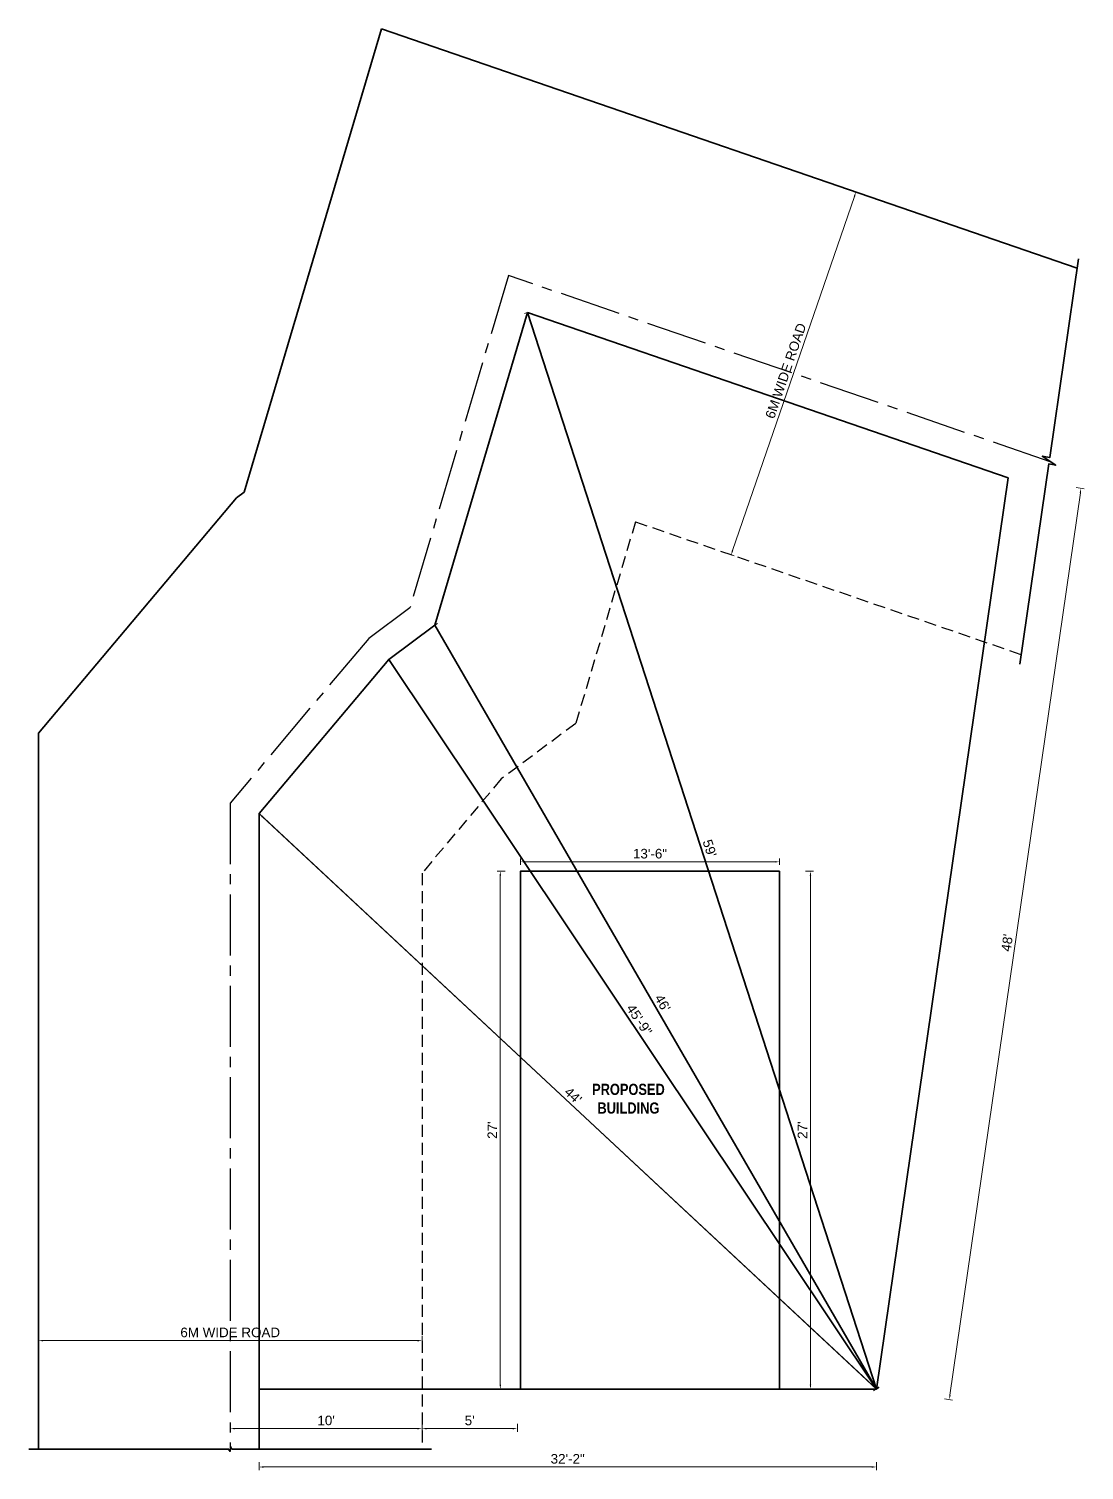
# Model space of a CAD drawing. Header units: inches. Extents: x 352533 to 378079, y -36324 to -23949.
# Drawn here: x 359136 to 359796, y -30471 to -29569 of the extents above; entities that cross this region are included whole.
import ezdxf

# ---------------------------------------------------------------- set-up
doc = ezdxf.new("R2010")
doc.units = ezdxf.units.IN
doc.header["$LTSCALE"] = 2
doc.header["$MEASUREMENT"] = 0
doc.header["$PDMODE"] = 34
doc.linetypes.add('CENTER2', pattern=[28.575, 19.05, -3.175, 3.175, -3.175])
doc.linetypes.add('DASHED2', pattern=[0.375, 0.25, -0.125])
doc.layers.get('DEFPOINTS').update_dxf_attribs({"color": 141, "linetype": 'CONTINUOUS'})
for name, color, linetype, lineweight in [('door', 20, 'CONTINUOUS', 35), ('steps', 253, 'CONTINUOUS', 20), ('WALL - A', 1, 'CONTINUOUS', 40)]:
    doc.layers.add(name, color=color, linetype=linetype, lineweight=lineweight)
doc.styles.add('Lettring Text', font='arial.ttf')
doc.styles.get("Standard").update_dxf_attribs({"font": 'ARIALN.TTF'})
doc.dimstyles.new('Copy of Standard', dxfattribs={"dimtxt": 6, "dimasz": 2.875, "dimexe": 2, "dimexo": 4, "dimgap": 2, "dimtad": 1, "dimdec": 0, "dimrnd": 1, "dimzin": 0, "dimdsep": 46, "dimlunit": 4, "dimtxsty": 'Lettring Text', "dimcen": 0.1, "dimclrd": 7, "dimclre": 7, "dimclrt": 7, "dimazin": 0, "dimtfac": 0.645, "dimtdec": 0, "dimtmove": 1, "dimatfit": 0, "dimfxl": 3, "dimfxlon": 1, "dimtfillclr": 256, "dimtolj": 1, "dimtzin": 0, "dimlwd": -1, "dimlwe": -1, "dimarcsym": 2})

# ---------------------------------------------------------------- blocks, each defined once
blk = doc.blocks.new('*D182')
at = {"layer": 'DEFPOINTS', "color": 0, "ltscale": 0.5, "transparency": 16777216}
for p in [(359748.56, -29850.2), (359794.16, -29856.79), (359666.15, -30420.27)]:
    blk.add_point(p, dxfattribs=at)
at = {"layer": 'steps', "color": 7, "ltscale": 0.5, "transparency": 16777216}
for p, q in [((359712.16, -30424.02), (359793.75, -29859.64)), ((359791.19, -29856.36), (359796.14, -29857.08)), ((359708.78, -30426.44), (359713.73, -30427.15))]:
    blk.add_line(p, q, dxfattribs=at)
for points in [[(359793.28, -29859.57), (359794.22, -29859.71), (359794.16, -29856.79)], [(359711.69, -30423.95), (359712.64, -30424.09), (359711.75, -30426.87)]]:
    blk.add_solid(points, dxfattribs=at)
at = {"layer": 'steps', "color": 7, "ltscale": 0.5, "transparency": 16777216, "insert": (359747.95, -30141.1), "char_height": 6, "attachment_point": 5, "rotation": 81.77439, "style": 'Lettring Text'}
blk.add_mtext("\\A1;48'", dxfattribs=at)
blk = doc.blocks.new('*D183')
at = {"layer": 'DEFPOINTS', "color": 0, "ltscale": 0.5, "transparency": 16777216}
for p in [(359279.91, -30420.27), (359666.15, -30420.27), (359666.15, -30468.97)]:
    blk.add_point(p, dxfattribs=at)
at = {"layer": 'steps', "color": 7, "ltscale": 0.5, "transparency": 16777216}
for p, q in [((359279.91, -30465.97), (359279.91, -30470.97)), ((359282.78, -30468.97), (359663.28, -30468.97)), ((359666.15, -30465.97), (359666.15, -30470.97))]:
    blk.add_line(p, q, dxfattribs=at)
for points in [[(359282.78, -30468.49), (359282.78, -30469.45), (359279.91, -30468.97)], [(359663.28, -30468.49), (359663.28, -30469.45), (359666.15, -30468.97)]]:
    blk.add_solid(points, dxfattribs=at)
at = {"layer": 'steps', "color": 7, "ltscale": 0.5, "transparency": 16777216, "insert": (359473.03, -30463.9), "char_height": 6, "attachment_point": 5, "style": 'Lettring Text'}
blk.add_mtext('\\A1;32\'-2"', dxfattribs=at)
blk = doc.blocks.new('*D184')
at = {"layer": 'DEFPOINTS', "color": 0, "ltscale": 0.5, "transparency": 16777216}
for p in [(359261.91, -30420.27), (359381.91, -30420.27), (359381.91, -30444.97)]:
    blk.add_point(p, dxfattribs=at)
at = {"layer": 'steps', "color": 7, "ltscale": 0.5, "transparency": 16777216}
for p, q in [((359261.91, -30441.97), (359261.91, -30446.97)), ((359264.78, -30444.97), (359379.03, -30444.97)), ((359381.91, -30441.97), (359381.91, -30446.97))]:
    blk.add_line(p, q, dxfattribs=at)
for points in [[(359264.78, -30444.49), (359264.78, -30445.45), (359261.91, -30444.97)], [(359379.03, -30444.49), (359379.03, -30445.45), (359381.91, -30444.97)]]:
    blk.add_solid(points, dxfattribs=at)
at = {"layer": 'steps', "color": 7, "ltscale": 0.5, "transparency": 16777216, "insert": (359321.91, -30439.9), "char_height": 6, "attachment_point": 5, "style": 'Lettring Text'}
blk.add_mtext("\\A1;10'", dxfattribs=at)
blk = doc.blocks.new('*D227')
at = {"layer": 'DEFPOINTS', "color": 0, "ltscale": 0.5, "transparency": 16777216}
for p in [(359554.65, -29637.57), (359653.32, -29671.51), (359476.59, -29864.52)]:
    blk.add_point(p, dxfattribs=at)
at = {"layer": 'steps', "color": 7, "ltscale": 0.5, "transparency": 16777216}
for p, q in [((359650.49, -29670.53), (359655.22, -29672.16)), ((359576.2, -29895.74), (359652.39, -29674.23)), ((359572.43, -29897.48), (359577.15, -29899.11))]:
    blk.add_line(p, q, dxfattribs=at)
for points in [[(359651.94, -29674.07), (359652.84, -29674.38), (359653.32, -29671.51)], [(359575.74, -29895.58), (359576.65, -29895.9), (359575.26, -29898.46)]]:
    blk.add_solid(points, dxfattribs=at)
at = {"layer": 'steps', "color": 7, "ltscale": 0.5, "transparency": 16777216, "insert": (359609.47, -29783.32), "char_height": 6, "attachment_point": 5, "rotation": 71.01905, "style": 'Lettring Text'}
blk.add_mtext('\\A1;6M WIDE ROAD', dxfattribs=at)
blk = doc.blocks.new('*D601')
at = {"layer": 'DEFPOINTS', "color": 0, "ltscale": 0.5, "transparency": 16777216}
for p in [(359447.85, -29746.77), (359447.85, -29746.77), (359666.15, -30420.27)]:
    blk.add_point(p, dxfattribs=at)
at = {"layer": 'steps', "color": 7, "ltscale": 0.5, "transparency": 16777216}
for p, q in [((359447.85, -29746.77), (359445.95, -29747.39)), ((359665.27, -30417.54), (359448.74, -29749.5)), ((359666.15, -30420.27), (359664.25, -30420.89))]:
    blk.add_line(p, q, dxfattribs=at)
for points in [[(359449.19, -29749.36), (359448.28, -29749.65), (359447.85, -29746.77)], [(359665.72, -30417.39), (359664.81, -30417.69), (359666.15, -30420.27)]]:
    blk.add_solid(points, dxfattribs=at)
at = {"layer": 'steps', "color": 7, "ltscale": 0.5, "transparency": 16777216, "insert": (359561.82, -30081.96), "char_height": 6, "attachment_point": 5, "rotation": 287.95883, "style": 'Lettring Text'}
blk.add_mtext("\\A1;59'", dxfattribs=at)
blk = doc.blocks.new('*D602')
at = {"layer": 'DEFPOINTS', "color": 0, "ltscale": 0.5, "transparency": 16777216}
for p in [(359389.91, -29942.37), (359389.91, -29942.37), (359666.15, -30420.27)]:
    blk.add_point(p, dxfattribs=at)
at = {"layer": 'steps', "color": 7, "ltscale": 0.5, "transparency": 16777216}
for p, q in [((359389.91, -29942.37), (359391.64, -29941.37)), ((359664.71, -30417.79), (359391.35, -29944.86)), ((359666.15, -30420.27), (359664.42, -30421.28))]:
    blk.add_line(p, q, dxfattribs=at)
for points in [[(359391.76, -29944.62), (359390.94, -29945.1), (359389.91, -29942.37)], [(359665.13, -30417.55), (359664.3, -30418.03), (359666.15, -30420.27)]]:
    blk.add_solid(points, dxfattribs=at)
at = {"layer": 'steps', "color": 7, "ltscale": 0.5, "transparency": 16777216, "insert": (359532.42, -30178.79), "char_height": 6, "attachment_point": 5, "rotation": 300.02896, "style": 'Lettring Text'}
blk.add_mtext("\\A1;46'", dxfattribs=at)
blk = doc.blocks.new('*D603')
at = {"layer": 'DEFPOINTS', "color": 0, "ltscale": 0.5, "transparency": 16777216}
for p in [(359361.04, -29963.87), (359361.04, -29963.87), (359666.15, -30420.27)]:
    blk.add_point(p, dxfattribs=at)
at = {"layer": 'steps', "color": 7, "ltscale": 0.5, "transparency": 16777216}
for p, q in [((359361.04, -29963.87), (359362.7, -29962.76)), ((359664.56, -30417.88), (359362.64, -29966.26)), ((359666.15, -30420.27), (359667.82, -30419.16))]:
    blk.add_line(p, q, dxfattribs=at)
for points in [[(359363.03, -29965.99), (359362.24, -29966.53), (359361.04, -29963.87)], [(359664.95, -30417.62), (359664.16, -30418.15), (359666.15, -30420.27)]]:
    blk.add_solid(points, dxfattribs=at)
at = {"layer": 'steps', "color": 7, "ltscale": 0.5, "transparency": 16777216, "insert": (359517.8, -30189.26), "char_height": 6, "attachment_point": 5, "rotation": 303.76346, "style": 'Lettring Text'}
blk.add_mtext('\\A1;45\'-9"', dxfattribs=at)
blk = doc.blocks.new('*D604')
at = {"layer": 'DEFPOINTS', "color": 0, "ltscale": 0.5, "transparency": 16777216}
for p in [(359279.91, -30060.28), (359279.91, -30060.28), (359666.15, -30420.27)]:
    blk.add_point(p, dxfattribs=at)
at = {"layer": 'steps', "color": 7, "ltscale": 0.5, "transparency": 16777216}
for p, q in [((359279.91, -30060.28), (359281.27, -30058.81)), ((359664.05, -30418.31), (359282.01, -30062.24)), ((359666.15, -30420.27), (359667.52, -30418.81))]:
    blk.add_line(p, q, dxfattribs=at)
for points in [[(359282.34, -30061.89), (359281.69, -30062.59), (359279.91, -30060.28)], [(359664.38, -30417.96), (359663.72, -30418.66), (359666.15, -30420.27)]]:
    blk.add_solid(points, dxfattribs=at)
at = {"layer": 'steps', "color": 7, "ltscale": 0.5, "transparency": 16777216, "insert": (359476.44, -30236.62), "char_height": 6, "attachment_point": 5, "rotation": 317.01423, "style": 'Lettring Text'}
blk.add_mtext("\\A1;44'", dxfattribs=at)
blk = doc.blocks.new('*D605')
at = {"layer": 'DEFPOINTS', "color": 0, "ltscale": 0.5, "transparency": 16777216}
for p in [(359443.53, -30096.27), (359430.88, -30420.27), (359443.53, -30420.27)]:
    blk.add_point(p, dxfattribs=at)
at = {"layer": 'steps', "color": 7, "ltscale": 0.5, "transparency": 16777216}
for p, q in [((359433.88, -30096.27), (359428.88, -30096.27)), ((359430.88, -30099.15), (359430.88, -30417.4)), ((359433.88, -30420.27), (359428.88, -30420.27))]:
    blk.add_line(p, q, dxfattribs=at)
for points in [[(359430.4, -30099.15), (359431.36, -30099.15), (359430.88, -30096.27)], [(359430.4, -30417.4), (359431.36, -30417.4), (359430.88, -30420.27)]]:
    blk.add_solid(points, dxfattribs=at)
at = {"layer": 'steps', "color": 7, "ltscale": 0.5, "transparency": 16777216, "insert": (359425.87, -30258.27), "char_height": 6, "attachment_point": 5, "rotation": 90, "style": 'Lettring Text'}
blk.add_mtext("\\A1;27'", dxfattribs=at)
blk = doc.blocks.new('*D606')
at = {"layer": 'DEFPOINTS', "color": 0, "ltscale": 0.5, "transparency": 16777216}
for p in [(359605.53, -30096.27), (359624.9, -30096.27), (359605.53, -30420.27)]:
    blk.add_point(p, dxfattribs=at)
at = {"layer": 'steps', "color": 7, "ltscale": 0.5, "transparency": 16777216}
for p, q in [((359621.9, -30096.27), (359626.9, -30096.27)), ((359624.9, -30417.4), (359624.9, -30099.15)), ((359621.9, -30420.27), (359626.9, -30420.27))]:
    blk.add_line(p, q, dxfattribs=at)
for points in [[(359624.42, -30099.15), (359625.38, -30099.15), (359624.9, -30096.27)], [(359624.42, -30417.4), (359625.38, -30417.4), (359624.9, -30420.27)]]:
    blk.add_solid(points, dxfattribs=at)
at = {"layer": 'steps', "color": 7, "ltscale": 0.5, "transparency": 16777216, "insert": (359619.89, -30258.27), "char_height": 6, "attachment_point": 5, "rotation": 90, "style": 'Lettring Text'}
blk.add_mtext("\\A1;27'", dxfattribs=at)
blk = doc.blocks.new('*D607')
at = {"layer": 'DEFPOINTS', "color": 0, "ltscale": 0.5, "transparency": 16777216}
for p in [(359443.53, -30090.45), (359443.53, -30096.27), (359605.53, -30096.27)]:
    blk.add_point(p, dxfattribs=at)
at = {"layer": 'steps', "color": 7, "ltscale": 0.5, "transparency": 16777216}
for p, q in [((359443.53, -30092.27), (359443.53, -30088.45)), ((359602.65, -30090.45), (359446.4, -30090.45)), ((359605.53, -30092.27), (359605.53, -30088.45))]:
    blk.add_line(p, q, dxfattribs=at)
for points in [[(359446.4, -30089.97), (359446.4, -30090.93), (359443.53, -30090.45)], [(359602.65, -30089.97), (359602.65, -30090.93), (359605.53, -30090.45)]]:
    blk.add_solid(points, dxfattribs=at)
at = {"layer": 'steps', "color": 7, "ltscale": 0.5, "transparency": 16777216, "insert": (359524.53, -30085.38), "char_height": 6, "attachment_point": 5, "style": 'Lettring Text'}
blk.add_mtext('\\A1;13\'-6"', dxfattribs=at)
blk = doc.blocks.new('*D609')
at = {"layer": 'DEFPOINTS', "color": 0, "ltscale": 0.5, "transparency": 16777216}
for p in [(359381.91, -30420.27), (359441.53, -30420.27), (359441.53, -30444.97)]:
    blk.add_point(p, dxfattribs=at)
at = {"layer": 'steps', "color": 7, "ltscale": 0.5, "transparency": 16777216}
for p, q in [((359381.91, -30441.97), (359381.91, -30446.97)), ((359384.78, -30444.97), (359438.65, -30444.97)), ((359441.53, -30441.97), (359441.53, -30446.97))]:
    blk.add_line(p, q, dxfattribs=at)
for points in [[(359384.78, -30444.49), (359384.78, -30445.45), (359381.91, -30444.97)], [(359438.65, -30444.49), (359438.65, -30445.45), (359441.53, -30444.97)]]:
    blk.add_solid(points, dxfattribs=at)
at = {"layer": 'steps', "color": 7, "ltscale": 0.5, "transparency": 16777216, "insert": (359411.72, -30439.92), "char_height": 6, "attachment_point": 5, "style": 'Lettring Text'}
blk.add_mtext("\\A1;5'", dxfattribs=at)
blk = doc.blocks.new('*D610')
at = {"layer": 'DEFPOINTS', "color": 0, "ltscale": 0.5, "transparency": 16777216}
for p in [(359141.91, -30233.84), (359381.91, -30233.84), (359381.91, -30389.94)]:
    blk.add_point(p, dxfattribs=at)
at = {"layer": 'steps', "color": 7, "ltscale": 0.5, "transparency": 16777216}
for p, q in [((359141.91, -30386.94), (359141.91, -30391.94)), ((359144.78, -30389.94), (359379.03, -30389.94)), ((359381.91, -30386.94), (359381.91, -30391.94))]:
    blk.add_line(p, q, dxfattribs=at)
for points in [[(359144.78, -30389.46), (359144.78, -30390.42), (359141.91, -30389.94)], [(359379.03, -30389.46), (359379.03, -30390.42), (359381.91, -30389.94)]]:
    blk.add_solid(points, dxfattribs=at)
at = {"layer": 'steps', "color": 7, "ltscale": 0.5, "transparency": 16777216, "insert": (359261.91, -30384.84), "char_height": 6, "attachment_point": 5, "style": 'Lettring Text'}
blk.add_mtext('\\A1;6M WIDE ROAD', dxfattribs=at)

msp = doc.modelspace()

# ---------------------------------------------------------------- linework, layer by layer
at = {"layer": 'door', "color": 41, "ltscale": 0.5, "true_color": 0xf4ee51}
for p, q in [((359356.47, -29569.4), (359270.64, -29859.12)), ((359791.76, -29719.12), (359356.47, -29569.4)), ((359447.85, -29746.77), (359389.91, -29942.37)), ((359748.56, -29850.2), (359447.85, -29746.77)), ((359666.15, -30420.27), (359748.56, -29850.2)), ((359270.64, -29859.12), (359265.77, -29862.76)), ((359265.77, -29862.76), (359141.91, -30009.94)), ((359389.91, -29942.37), (359361.04, -29963.87)), ((359361.04, -29963.87), (359279.91, -30060.28)), ((359141.91, -30009.94), (359141.91, -30457.75)), ((359279.91, -30060.28), (359279.91, -30457.75)), ((359279.91, -30420.27), (359666.15, -30420.27))]:
    msp.add_line(p, q, dxfattribs=at)
at = {"layer": 'door', "ltscale": 0.5}
for p, q in [((359666.15, -30420.27), (359447.85, -29746.77)), ((359666.15, -30420.27), (359389.91, -29942.37)), ((359666.15, -30420.27), (359361.04, -29963.87)), ((359666.15, -30420.27), (359279.91, -30060.28)), ((359605.53, -30096.27), (359443.53, -30096.27)), ((359443.53, -30420.27), (359443.53, -30096.27)), ((359605.53, -30420.27), (359605.53, -30096.27)), ((359605.53, -30420.27), (359443.53, -30420.27))]:
    msp.add_line(p, q, dxfattribs=at)
at = {"layer": 'door', "linetype": 'Continuous', "ltscale": 0.5}
for points in [[(359792.62, -29713.19), (359774.63, -29837.6), (359769.92, -29836.8), (359778.4, -29842.37), (359773.99, -29841.54), (359755.95, -29966.84)], [(359135.91, -30457.75), (359260.87, -30457.75), (359261.78, -30459.25), (359262.03, -30456.23), (359262.95, -30457.75), (359387.91, -30457.75)]]:
    msp.add_lwpolyline(points, dxfattribs=at)
at = {"layer": 'door', "ltscale": 0.5}
msp.add_lwpolyline([(359605.53, -30096.27), (359443.53, -30096.27), (359443.53, -30420.27), (359605.53, -30420.27)], close=True, dxfattribs=at)
at = {"layer": 'WALL - A', "linetype": 'CENTER2', "lineweight": -3}
for p, q in [((359435.93, -29723.63), (359374.35, -29931.51)), ((359775.39, -29840.39), (359435.93, -29723.63)), ((359374.35, -29931.51), (359348.61, -29950.68)), ((359348.61, -29950.68), (359261.91, -30053.71)), ((359261.91, -30053.71), (359261.91, -30457.75))]:
    msp.add_line(p, q, dxfattribs=at)
at = {"layer": 'WALL - A', "linetype": 'DASHED2', "lineweight": -3, "ltscale": 15}
for p, q in [((359515.4, -29877.87), (359478.07, -30003.9)), ((359756.81, -29960.9), (359515.4, -29877.87)), ((359478.07, -30003.9), (359431.46, -30038.61)), ((359431.46, -30038.61), (359381.91, -30097.48)), ((359381.91, -30097.48), (359381.91, -30457.75))]:
    msp.add_line(p, q, dxfattribs=at)

# ---------------------------------------------------------------- texts
at = {"layer": 'steps', "color": 7, "ltscale": 0.3, "insert": (359511.02, -30229.27), "char_height": 7, "width": 55.268, "attachment_point": 2}
msp.add_mtext('{\\fTechnic|b1|i0|c2|p2;PROPOSED BUILDING}', dxfattribs=at)

# ---------------------------------------------------------------- dimensions: what is measured, and where the dimension line sits
at = {"layer": 'steps', "ltscale": 0.5}
dim = msp.add_aligned_dim(p1=(359476.59, -29864.52), p2=(359554.65, -29637.57), distance=-104.34, text='6M WIDE ROAD', dimstyle='Copy of Standard', dxfattribs=at)
dim.commit()
dim.dimension.update_dxf_attribs({"geometry": '*D227', "text_midpoint": (359609.47, -29783.32)})
for p1, p2, distance, picture, middle in [((359666.15, -30420.27), (359447.85, -29746.77), 0, '*D601', (359561.82, -30081.96)), ((359666.15, -30420.27), (359748.56, -29850.2), -46.07, '*D182', (359747.95, -30141.1)), ((359666.15, -30420.27), (359389.91, -29942.37), 0, '*D602', (359532.42, -30178.79)), ((359666.15, -30420.27), (359361.04, -29963.87), 0, '*D603', (359517.8, -30189.26)), ((359666.15, -30420.27), (359279.91, -30060.28), 0, '*D604', (359476.44, -30236.62)), ((359279.91, -30420.27), (359666.15, -30420.27), -48.69, '*D183', (359473.03, -30463.9))]:
    dim = msp.add_aligned_dim(p1=p1, p2=p2, distance=distance, dimstyle='Copy of Standard', dxfattribs=at)
    dim.commit()
    dim.dimension.update_dxf_attribs({"geometry": picture, "text_midpoint": middle})
for base, p1, p2, picture, middle in [((359443.53, -30090.45), (359605.53, -30096.27), (359443.53, -30096.27), '*D607', (359524.53, -30085.38)), ((359381.91, -30444.97), (359261.91, -30420.27), (359381.91, -30420.27), '*D184', (359321.91, -30439.9)), ((359441.53, -30444.97), (359381.91, -30420.27), (359441.53, -30420.27), '*D609', (359411.72, -30439.92))]:
    dim = msp.add_linear_dim(base=base, p1=p1, p2=p2, dimstyle='Copy of Standard', dxfattribs=at)
    dim.commit()
    dim.dimension.update_dxf_attribs({"geometry": picture, "text_midpoint": middle})
for base, p1, p2, picture, middle in [((359430.88, -30420.27), (359443.53, -30096.27), (359443.53, -30420.27), '*D605', (359425.87, -30258.27)), ((359624.9, -30096.27), (359605.53, -30420.27), (359605.53, -30096.27), '*D606', (359619.89, -30258.27))]:
    dim = msp.add_linear_dim(base=base, p1=p1, p2=p2, angle=90, dimstyle='Copy of Standard', dxfattribs=at)
    dim.commit()
    dim.dimension.update_dxf_attribs({"geometry": picture, "text_midpoint": middle})
dim = msp.add_linear_dim(base=(359381.91, -30389.94), p1=(359141.91, -30233.84), p2=(359381.91, -30233.84), text='6M WIDE ROAD', dimstyle='Copy of Standard', dxfattribs=at)
dim.commit()
dim.dimension.update_dxf_attribs({"geometry": '*D610', "text_midpoint": (359261.91, -30384.84)})

doc.saveas('drawing.dxf')
